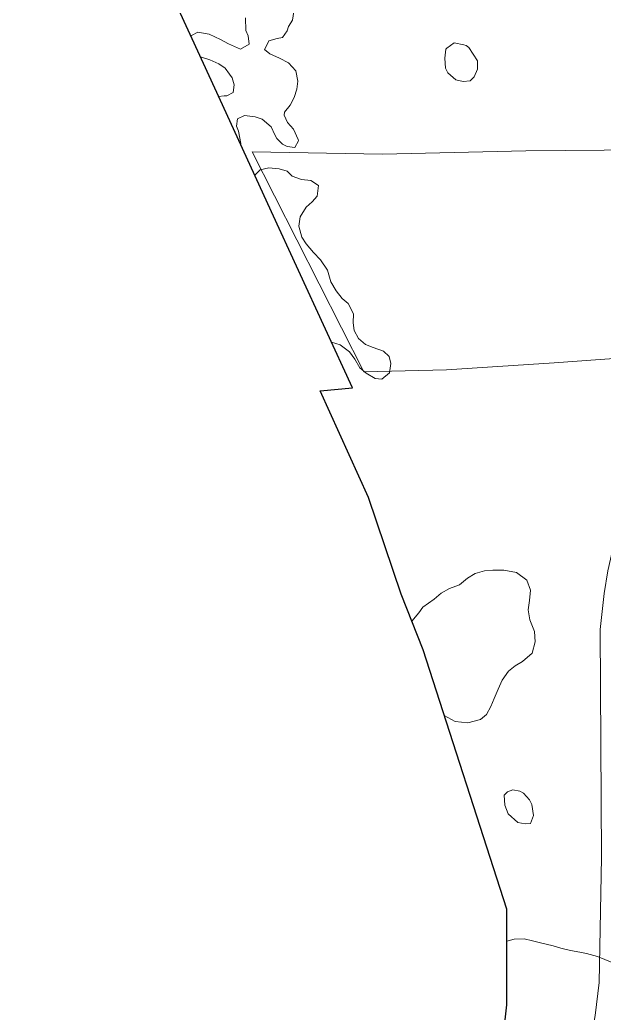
# Model space of a CAD drawing. Header units: metres. Extents: x 4652992 to 4879070, y 2074171 to 2309877.
# Drawn here: x 4654075.1 to 4654159.8, y 2309563.1 to 2309707.2 of the extents above; entities that cross this region are included whole.
import ezdxf

# ---------------------------------------------------------------- set-up
doc = ezdxf.new("R2010")
doc.units = ezdxf.units.M
doc.header["$MEASUREMENT"] = 0
doc.layers.add('Level 37', color=3, linetype='Continuous', lineweight=0)
doc.layers.add('Level 40', color=1, linetype='Continuous', lineweight=0)
doc.layers.add('Limite', color=38, linetype='Continuous', lineweight=0, plot=False)

msp = doc.modelspace()

# ---------------------------------------------------------------- linework, layer by layer
at = {"layer": 'Level 37'}
for points in [[(4654214.440149, 2309658.908127, 1291.274574), (4654197.746102, 2309659.637785, 1287.674574), (4654182.565137, 2309659.630496, 1281.399574), (4654152.541056, 2309657.477293, 1267.124574), (4654136.929964, 2309656.465174, 1260.324574), (4654124.957879, 2309656.169078, 1253.524574), (4654108.77259, 2309688.086763, 1251.574574), (4654127.671922, 2309687.734233, 1259.549574), (4654148.419722, 2309688.201519, 1269.399574), (4654165.516007, 2309688.366494, 1277.074574), (4654184.472552, 2309688.703168, 1283.724574), (4654201.624615, 2309689.088537, 1288.549574), (4654226.696446, 2309689.041867, 1291.449574), (4654238.748954, 2309690.996347, 1291.662074)], [(4654145.040636, 2309540.133069, 1256.362074), (4654152.757105, 2309549.965675, 1257.462074), (4654156.40175, 2309555.240233, 1257.687074), (4654157.811929, 2309558.894165, 1257.887074), (4654158.493515, 2309562.794078, 1257.962074), (4654159.091457, 2309567.566357, 1258.187074), (4654159.422016, 2309585.720329, 1258.687074), (4654159.202995, 2309618.786761, 1263.137074), (4654159.787692, 2309623.987959, 1264.137074), (4654160.324895, 2309627.316636, 1264.962074), (4654161.437839, 2309632.20119, 1265.662074), (4654162.313203, 2309633.498531, 1265.987074), (4654162.986431, 2309633.996143, 1266.437074), (4654165.765971, 2309636.329333, 1268.137074), (4654177.133712, 2309619.214363, 1270.037074), (4654187.671792, 2309601.945508, 1273.637074), (4654195.281063, 2309585.603448, 1278.262074), (4654204.636395, 2309564.136507, 1283.187074), (4654213.844787, 2309581.797007, 1288.287074), (4654222.488294, 2309596.500626, 1290.237074), (4654225.487992, 2309601.148797, 1291.337074), (4654227.851448, 2309601.18361, 1291.337074)]]:
    msp.add_polyline3d(points, dxfattribs=at)
at = {"layer": 'Level 40', "color": 3}
for points in [[(4654114.80964, 2309708.444076, 1252.667794), (4654114.612239, 2309707.168949, 1252.492794), (4654114.046206, 2309706.26505, 1252.430294), (4654113.828082, 2309705.642471, 1252.405294), (4654113.182309, 2309704.666399, 1252.267794), (4654112.400218, 2309704.495587, 1252.167794), (4654111.176287, 2309704.15983, 1252.130294), (4654110.602595, 2309702.980477, 1252.392794), (4654110.588029, 2309702.92254, 1252.430294), (4654111.354426, 2309702.295959, 1252.705294), (4654112.757811, 2309701.630542, 1253.067794), (4654114.03813, 2309700.965626, 1253.342794), (4654115.12946, 2309699.794005, 1253.667794), (4654115.409565, 2309698.335697, 1253.880294), (4654115.241297, 2309697.176445, 1253.992794), (4654114.841278, 2309695.952889, 1253.942794), (4654114.289437, 2309694.860442, 1253.892794), (4654113.469803, 2309693.805331, 1253.917794), (4654113.396782, 2309693.392401, 1253.955294), (4654113.894635, 2309692.310188, 1254.155294), (4654114.769155, 2309691.378685, 1254.380294), (4654115.432835, 2309689.853572, 1254.430294), (4654115.475971, 2309689.657657, 1254.430294), (4654114.982208, 2309688.673718, 1254.330294), (4654113.853148, 2309688.837798, 1254.230294), (4654113.165928, 2309689.166823, 1254.130294), (4654112.363678, 2309690.018287, 1254.030294), (4654112.067691, 2309690.55596, 1254.030294), (4654111.51923, 2309691.681877, 1253.892794), (4654110.203433, 2309692.818162, 1253.580294), (4654109.212192, 2309693.162921, 1253.092794), (4654107.684991, 2309693.335869, 1252.580294), (4654106.670773, 2309692.854268, 1252.130294), (4654106.49541, 2309691.789289, 1251.805294), (4654106.776642, 2309691.070436, 1251.480294), (4654107.128642, 2309689.285604, 1251.180294), (4654107.128346, 2309689.091656, 1251.127837)], [(4654099.955649, 2309704.731464, 1250.205294), (4654100.007433, 2309704.937431, 1250.205294), (4654100.927531, 2309705.412165, 1250.242794), (4654102.548664, 2309705.122843, 1250.230294), (4654104.169046, 2309704.34055, 1250.392794), (4654105.340867, 2309703.734071, 1250.755294), (4654107.091598, 2309702.980247, 1251.017794), (4654108.345038, 2309703.678364, 1251.280294), (4654108.187622, 2309704.889687, 1251.405294), (4654107.863066, 2309705.681212, 1251.530294), (4654107.829654, 2309707.508247, 1251.830294)], [(4654141.417208, 2309701.258691, 1268.180294), (4654141.414811, 2309700.051346, 1268.005294), (4654140.951653, 2309698.931099, 1267.867794), (4654140.383198, 2309698.351038, 1267.517794), (4654139.361849, 2309698.248658, 1267.330294), (4654138.312869, 2309698.515699, 1267.117794), (4654137.144775, 2309699.507636, 1266.892794), (4654136.805764, 2309700.197917, 1266.792794), (4654136.688089, 2309701.64722, 1266.705294), (4654136.83248, 2309702.939213, 1266.680294), (4654136.988769, 2309703.08062, 1266.692794), (4654138.068258, 2309703.892972, 1266.817794), (4654139.443393, 2309703.6033, 1266.980294), (4654139.776455, 2309703.488312, 1267.017794), (4654140.187183, 2309703.20256, 1267.255294), (4654141.417208, 2309701.258691, 1268.180294)], [(4654103.918071, 2309696.091559, 1251.272425), (4654104.743031, 2309696.211417, 1251.280294), (4654105.112226, 2309696.209916, 1251.292794), (4654106.025041, 2309696.655682, 1251.217794), (4654106.186025, 2309697.785965, 1251.067794), (4654105.861844, 2309698.823975, 1250.905294), (4654105.4934, 2309699.318445, 1250.830294), (4654104.879389, 2309700.183643, 1250.717794), (4654103.932036, 2309700.825458, 1250.542794), (4654102.629866, 2309701.403468, 1250.380294), (4654101.27577, 2309701.852993, 1250.28105)], [(4654109.14389, 2309684.696819, 1252.821113), (4654109.930139, 2309685.44423, 1252.942794), (4654111.20157, 2309685.735448, 1253.280294), (4654112.703338, 2309685.599227, 1253.542794), (4654113.843675, 2309685.247609, 1253.905294), (4654114.586223, 2309684.536163, 1254.192794), (4654115.935721, 2309684.039117, 1254.805294), (4654117.285858, 2309683.910742, 1255.180294), (4654118.389412, 2309683.168914, 1255.367794), (4654118.213412, 2309681.615422, 1255.030294), (4654117.489909, 2309680.815957, 1254.880294), (4654116.614775, 2309680.024337, 1254.705294), (4654115.716976, 2309678.654499, 1254.280294), (4654115.555731, 2309677.281669, 1254.105294), (4654115.986255, 2309675.696798, 1254.030294), (4654116.598346, 2309674.711185, 1254.017794), (4654117.672177, 2309673.485143, 1254.017794), (4654118.688476, 2309672.396684, 1254.017794), (4654119.689594, 2309670.881784, 1254.130294), (4654120.163319, 2309669.224448, 1254.392794), (4654120.933675, 2309667.891207, 1254.705294), (4654121.827215, 2309666.803246, 1254.967794), (4654122.692522, 2309666.091302, 1255.067794), (4654123.440851, 2309664.548512, 1254.805294), (4654123.424179, 2309663.261842, 1254.605294), (4654123.581164, 2309662.176873, 1254.542794), (4654124.207373, 2309661.003253, 1254.655294), (4654125.187955, 2309660.139034, 1255.142794), (4654126.306477, 2309659.700757, 1255.380294), (4654127.829207, 2309659.159635, 1255.892794), (4654128.622228, 2309658.404611, 1255.992794), (4654128.8515, 2309657.362722, 1255.992794), (4654128.690255, 2309655.989892, 1255.730294), (4654127.576661, 2309655.105266, 1255.330294), (4654126.616402, 2309655.195913, 1254.905294), (4654125.303473, 2309655.960278, 1254.455294), (4654124.394964, 2309656.744687, 1254.080294), (4654123.660539, 2309657.976578, 1253.755294), (4654122.889758, 2309659.06404, 1253.405294), (4654121.541112, 2309660.052645, 1253.042794), (4654120.25322, 2309660.473299, 1252.901016)], [(4654131.92039, 2309619.977769, 1256.732879), (4654132.946022, 2309621.197563, 1257.080294), (4654133.524571, 2309622.031937, 1257.430294), (4654135.171083, 2309623.208206, 1258.430294), (4654136.182343, 2309624.055249, 1259.055294), (4654137.395184, 2309624.72836, 1259.755294), (4654138.82414, 2309625.285184, 1259.830294), (4654139.979797, 2309626.218199, 1260.230294), (4654141.077312, 2309626.920631, 1260.605294), (4654142.462661, 2309627.304517, 1260.855294), (4654143.645469, 2309627.371847, 1261.005294), (4654145.246453, 2309627.394202, 1261.255294), (4654147.063072, 2309627.055026, 1261.255294), (4654148.560865, 2309625.938128, 1261.255294), (4654149.120557, 2309624.507659, 1261.205294), (4654148.987814, 2309623.007869, 1261.130294), (4654148.768817, 2309621.652692, 1261.080294), (4654149.011123, 2309620.180233, 1261.005294), (4654149.68566, 2309618.475199, 1260.980294), (4654149.798104, 2309616.974414, 1260.980294), (4654149.33344, 2309615.374988, 1260.905294), (4654147.975242, 2309614.125418, 1260.805294), (4654146.906799, 2309613.538278, 1260.755294), (4654145.910074, 2309612.748881, 1260.680294), (4654145.027715, 2309611.439674, 1260.480294), (4654144.448205, 2309610.114813, 1260.205294), (4654143.868696, 2309608.789951, 1259.930294), (4654143.390456, 2309607.623367, 1259.780294), (4654142.724692, 2309606.443117, 1259.580294), (4654141.872365, 2309605.739691, 1259.380294), (4654140.025233, 2309605.227843, 1259.180294), (4654138.179542, 2309605.451727, 1258.830294), (4654136.610298, 2309606.31147, 1258.079127)], [(4654145.420089, 2309593.306514, 1254.980294), (4654145.885943, 2309592.054058, 1254.999044), (4654147.260129, 2309590.815935, 1255.049044), (4654148.322933, 2309590.591781, 1255.086544), (4654149.108851, 2309590.667879, 1255.049044), (4654149.54029, 2309591.830199, 1254.967794), (4654149.295012, 2309593.409719, 1254.917794), (4654148.968423, 2309594.059753, 1254.886544), (4654148.087531, 2309595.065222, 1254.805294), (4654147.569053, 2309595.319602, 1254.774044), (4654146.567523, 2309595.543506, 1254.655294), (4654145.781074, 2309595.222343, 1254.592794), (4654145.322277, 2309594.741278, 1254.549044), (4654145.420089, 2309593.306514, 1254.980294)], [(4654145.684064, 2309573.584589, 1258.261866), (4654146.770558, 2309573.892078, 1258.305294), (4654148.178808, 2309573.900731, 1258.455294), (4654149.399703, 2309573.651593, 1258.655294), (4654150.376315, 2309573.403446, 1258.880294), (4654151.410375, 2309573.140702, 1259.130294), (4654152.386986, 2309572.892555, 1259.405294), (4654153.52145, 2309572.543221, 1259.705294), (4654154.914688, 2309572.250292, 1259.980294), (4654156.250478, 2309571.971961, 1260.255294), (4654157.241582, 2309571.78121, 1260.530294), (4654158.850119, 2309571.372498, 1261.255294), (4654159.898151, 2309570.922967, 1261.705294), (4654161.061078, 2309570.444242, 1262.130294), (4654161.893291, 2309569.866311, 1262.455294), (4654162.810896, 2309568.900209, 1262.730294), (4654163.440222, 2309567.518724, 1263.105294), (4654164.040564, 2309566.022445, 1263.555294), (4654164.611922, 2309564.411373, 1263.905294), (4654164.88103, 2309562.571704, 1263.980294)]]:
    msp.add_polyline3d(points, dxfattribs=at)
at = {"layer": 'Limite', "color": 5, "linetype": 'Continuous', "lineweight": 30}
msp.add_polyline3d([(4654075.113729, 2309443.536164, 1256.524432), (4654084.063579, 2309450.878297, 1255.847577), (4654092.148829, 2309457.607501, 1255.319156), (4654096.522192, 2309461.037472, 1255.274711), (4654100.103671, 2309465.263061, 1254.970366), (4654101.893818, 2309470.663127, 1254.911126), (4654114.976254, 2309507.362863, 1253.534548), (4654129.051836, 2309537.150522, 1253.125423), (4654132.163898, 2309540.445223, 1252.988779), (4654137.072798, 2309545.641745, 1253.100891), (4654141.581778, 2309550.526669, 1252.802224), (4654145.152778, 2309559.59967, 1252.258109), (4654145.692645, 2309564.361299, 1252.210048), (4654145.702825, 2309568.912323, 1252.242773), (4654145.665447, 2309578.220916, 1251.758962), (4654133.543278, 2309615.82587, 1249.940379), (4654130.386062, 2309623.903102, 1249.702501), (4654125.654737, 2309637.937231, 1248.977061), (4654118.619097, 2309653.412326, 1248.629175), (4654123.301161, 2309653.827372, 1248.739505), (4654111.584696, 2309679.374712, 1248.475349), (4654105.003198, 2309693.725483, 1249.030915), (4654100.089575, 2309704.439446, 1247.239329), (4654092.112811, 2309721.832311, 1246.967381)], dxfattribs=at)

doc.saveas('drawing.dxf')
